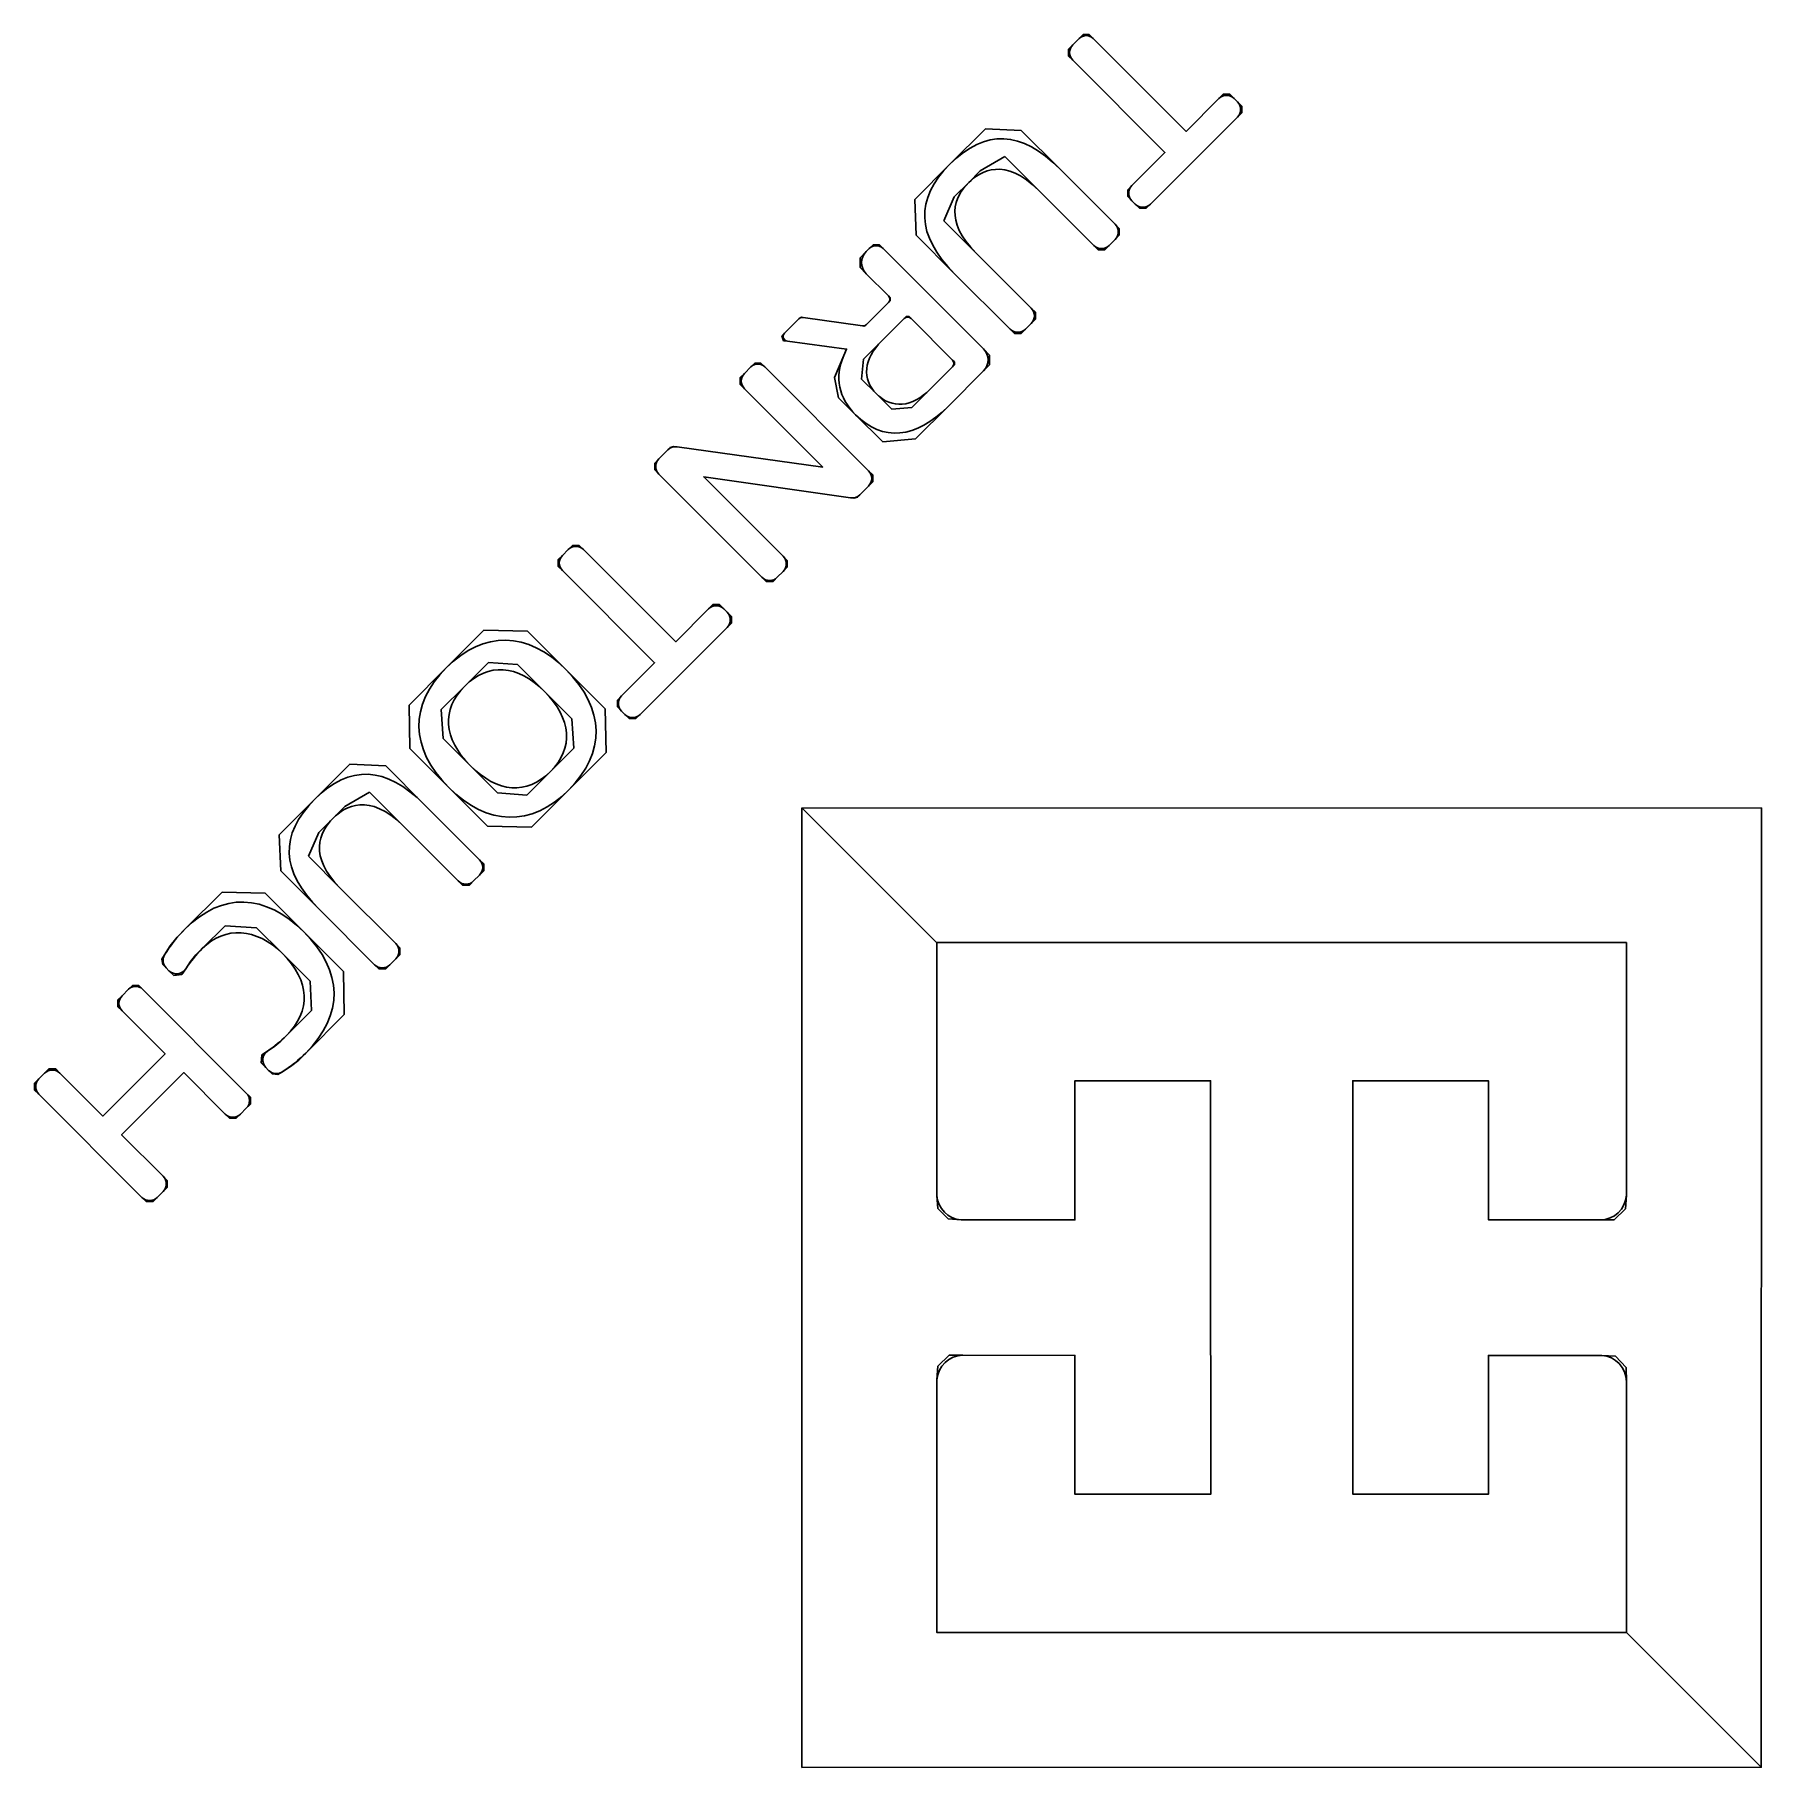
# Model space of a CAD drawing. Header units: inches. Extents: x 0.027 to 1.005, y 0.118 to 1.098.
import ezdxf

# ---------------------------------------------------------------- set-up
doc = ezdxf.new("R2010")
doc.units = ezdxf.units.IN
doc.header["$MEASUREMENT"] = 0

msp = doc.modelspace()

# ---------------------------------------------------------------- linework, layer by layer
for p, q in [((0.61232, 1.09026), (0.61471, 1.09265)), ((0.61232, 1.08638), (0.61232, 1.09026)), ((0.61471, 1.09265), (0.61838, 1.09631)), ((0.61838, 1.09631), (0.62055, 1.09848)), ((0.62055, 1.09848), (0.62407, 1.09848)), ((0.62407, 1.09848), (0.62624, 1.09631)), ((0.61471, 1.08399), (0.61232, 1.08638)), ((0.69739, 1.06234), (0.69978, 1.06473)), ((0.69978, 1.06473), (0.70366, 1.06473)), ((0.70366, 1.06473), (0.70605, 1.06234)), ((0.70605, 1.06234), (0.70792, 1.06047)), ((0.70792, 1.06047), (0.71031, 1.05808)), ((0.70792, 1.05181), (0.6587, 1.00259)), ((0.71031, 1.0542), (0.70792, 1.05181)), ((0.71031, 1.05808), (0.71031, 1.0542)), ((0.54526, 1.02529), (0.56521, 1.04524)), ((0.56521, 1.04524), (0.58552, 1.04432)), ((0.58552, 1.04432), (0.60736, 1.02247)), ((0.52522, 1.00525), (0.54526, 1.02529)), ((0.56235, 1.02134), (0.55578, 1.01477)), ((0.57624, 1.02952), (0.56235, 1.02134)), ((0.59532, 1.01044), (0.57624, 1.02952)), ((0.60736, 1.02247), (0.63865, 0.99118)), ((0.55578, 1.01477), (0.54764, 1.00663)), ((0.62661, 0.97915), (0.59532, 1.01044)), ((0.64578, 1.01073), (0.64817, 1.01312)), ((0.64578, 1.00686), (0.64578, 1.01073)), ((0.52606, 0.98494), (0.52522, 1.00525)), ((0.54764, 1.00663), (0.54175, 0.99312)), ((0.64817, 1.00447), (0.64578, 1.00686)), ((0.65005, 1.00259), (0.64817, 1.00447)), ((0.65243, 1.0002), (0.65005, 1.00259)), ((0.6587, 1.00259), (0.65631, 1.0002)), ((0.54175, 0.99312), (0.55988, 0.97499)), ((0.63865, 0.99118), (0.64104, 0.9888)), ((0.65631, 1.0002), (0.65243, 1.0002)), ((0.54782, 0.96318), (0.52606, 0.98494)), ((0.63865, 0.98253), (0.63526, 0.97915)), ((0.64104, 0.98492), (0.63865, 0.98253)), ((0.64104, 0.9888), (0.64104, 0.98492)), ((0.49429, 0.97222), (0.49774, 0.97567)), ((0.49429, 0.96663), (0.49429, 0.97222)), ((0.49774, 0.97567), (0.49946, 0.97739)), ((0.49946, 0.97739), (0.50164, 0.97957)), ((0.50164, 0.97957), (0.5052, 0.97957)), ((0.5052, 0.97957), (0.50738, 0.97739)), ((0.50738, 0.97739), (0.56419, 0.92058)), ((0.55988, 0.97499), (0.59116, 0.9437)), ((0.629, 0.97676), (0.62661, 0.97915)), ((0.63287, 0.97676), (0.629, 0.97676)), ((0.63526, 0.97915), (0.63287, 0.97676)), ((0.49774, 0.96318), (0.49429, 0.96663)), ((0.5103, 0.95062), (0.49774, 0.96318)), ((0.57923, 0.93177), (0.54782, 0.96318)), ((0.49788, 0.93436), (0.5103, 0.94679)), ((0.51136, 0.94956), (0.5103, 0.95062)), ((0.5103, 0.94679), (0.51136, 0.94785)), ((0.51136, 0.94785), (0.51136, 0.94956)), ((0.59116, 0.9437), (0.59355, 0.94131)), ((0.45157, 0.9295), (0.4597, 0.93763)), ((0.4597, 0.93763), (0.4603, 0.93823)), ((0.4603, 0.93823), (0.46115, 0.93852)), ((0.46115, 0.93852), (0.462, 0.9384)), ((0.462, 0.9384), (0.49558, 0.9336)), ((0.49558, 0.9336), (0.49642, 0.93348)), ((0.49642, 0.93348), (0.49727, 0.93376)), ((0.49727, 0.93376), (0.49788, 0.93436)), ((0.51929, 0.9378), (0.50664, 0.92514)), ((0.52035, 0.93886), (0.51929, 0.9378)), ((0.52207, 0.93886), (0.52035, 0.93886)), ((0.52313, 0.9378), (0.52207, 0.93886)), ((0.54666, 0.91426), (0.52313, 0.9378)), ((0.59116, 0.93505), (0.58789, 0.93177)), ((0.59355, 0.93744), (0.59116, 0.93505)), ((0.59355, 0.94131), (0.59355, 0.93744)), ((0.44998, 0.92791), (0.45157, 0.9295)), ((0.4509, 0.92519), (0.44998, 0.92791)), ((0.45313, 0.92489), (0.4509, 0.92519)), ((0.50664, 0.92514), (0.49629, 0.9148)), ((0.58162, 0.92938), (0.57923, 0.93177)), ((0.5855, 0.92938), (0.58162, 0.92938)), ((0.58789, 0.93177), (0.5855, 0.92938)), ((0.43247, 0.9104), (0.43464, 0.91257)), ((0.43464, 0.91257), (0.43816, 0.91257)), ((0.43816, 0.91257), (0.44033, 0.9104)), ((0.47982, 0.90449), (0.48506, 0.91677)), ((0.49629, 0.9148), (0.49516, 0.90356)), ((0.54772, 0.9132), (0.54666, 0.91426)), ((0.54772, 0.91149), (0.54772, 0.9132)), ((0.56419, 0.92058), (0.56764, 0.91713)), ((0.56764, 0.91713), (0.56764, 0.91154)), ((0.42641, 0.90435), (0.4288, 0.90674)), ((0.42641, 0.90047), (0.42641, 0.90435)), ((0.4288, 0.90674), (0.43247, 0.9104)), ((0.44033, 0.9104), (0.49909, 0.85164)), ((0.48215, 0.89291), (0.47982, 0.90449)), ((0.49516, 0.90356), (0.50362, 0.89511)), ((0.53401, 0.89777), (0.54666, 0.91043)), ((0.5642, 0.90809), (0.54418, 0.88807)), ((0.54666, 0.91043), (0.54772, 0.91149)), ((0.56764, 0.91154), (0.5642, 0.90809)), ((0.4288, 0.89808), (0.42641, 0.90047)), ((0.49178, 0.88327), (0.48215, 0.89291)), ((0.50362, 0.89511), (0.5123, 0.88643)), ((0.52366, 0.88743), (0.53401, 0.89777)), ((0.50713, 0.86793), (0.49178, 0.88327)), ((0.5123, 0.88643), (0.52366, 0.88743)), ((0.54418, 0.88807), (0.52573, 0.86963)), ((0.3804, 0.85833), (0.3855, 0.86344)), ((0.3855, 0.86344), (0.38686, 0.86479)), ((0.38686, 0.86479), (0.38877, 0.86543)), ((0.38877, 0.86543), (0.39067, 0.86517)), ((0.52573, 0.86963), (0.50713, 0.86793)), ((0.37801, 0.85594), (0.3804, 0.85833)), ((0.37801, 0.85207), (0.37801, 0.85594)), ((0.3804, 0.84968), (0.37801, 0.85207)), ((0.43876, 0.79131), (0.3804, 0.84968)), ((0.49909, 0.85164), (0.50148, 0.84925)), ((0.50148, 0.84538), (0.49909, 0.84299)), ((0.50148, 0.84925), (0.50148, 0.84538)), ((0.49083, 0.83601), (0.48893, 0.83628)), ((0.49276, 0.83665), (0.49083, 0.83601)), ((0.49412, 0.83801), (0.49276, 0.83665)), ((0.49909, 0.84299), (0.49412, 0.83801)), ((0.32582, 0.80374), (0.32909, 0.80701)), ((0.32909, 0.80701), (0.33148, 0.8094)), ((0.33148, 0.8094), (0.33535, 0.8094)), ((0.33535, 0.8094), (0.33774, 0.80701)), ((0.32343, 0.80135), (0.32582, 0.80374)), ((0.32343, 0.79747), (0.32343, 0.80135)), ((0.32582, 0.79508), (0.32343, 0.79747)), ((0.45068, 0.79458), (0.44742, 0.79131)), ((0.45068, 0.80323), (0.45307, 0.80084)), ((0.45307, 0.79697), (0.45068, 0.79458)), ((0.45307, 0.80084), (0.45307, 0.79697)), ((0.44115, 0.78892), (0.43876, 0.79131)), ((0.44503, 0.78892), (0.44115, 0.78892)), ((0.44742, 0.79131), (0.44503, 0.78892)), ((0.40851, 0.77343), (0.4109, 0.77582)), ((0.4109, 0.77582), (0.41477, 0.77582)), ((0.41477, 0.77582), (0.41716, 0.77343)), ((0.41716, 0.77343), (0.41903, 0.77156)), ((0.41903, 0.77156), (0.42142, 0.76918)), ((0.42142, 0.7653), (0.41903, 0.76291)), ((0.42142, 0.76918), (0.42142, 0.7653)), ((0.26014, 0.74017), (0.28129, 0.76132)), ((0.28129, 0.76132), (0.30597, 0.76089)), ((0.30597, 0.76089), (0.32785, 0.739)), ((0.41903, 0.76291), (0.36979, 0.71368)), ((0.23899, 0.71902), (0.26014, 0.74017)), ((0.28389, 0.7431), (0.27055, 0.72976)), ((0.3003, 0.74199), (0.28389, 0.7431)), ((0.31557, 0.72672), (0.3003, 0.74199)), ((0.32785, 0.739), (0.34997, 0.71689)), ((0.27055, 0.72976), (0.25721, 0.71642)), ((0.33108, 0.71122), (0.31557, 0.72672)), ((0.23942, 0.69434), (0.23899, 0.71902)), ((0.25721, 0.71642), (0.25832, 0.70001)), ((0.34997, 0.71689), (0.35053, 0.69209)), ((0.35688, 0.72181), (0.35927, 0.7242)), ((0.35688, 0.71794), (0.35688, 0.72181)), ((0.35927, 0.71555), (0.35688, 0.71794)), ((0.33232, 0.69467), (0.33108, 0.71122)), ((0.36114, 0.71368), (0.35927, 0.71555)), ((0.36353, 0.71129), (0.36114, 0.71368)), ((0.3674, 0.71129), (0.36353, 0.71129)), ((0.36979, 0.71368), (0.3674, 0.71129)), ((0.25832, 0.70001), (0.27359, 0.68474)), ((0.26131, 0.67246), (0.23942, 0.69434)), ((0.31898, 0.68133), (0.33232, 0.69467)), ((0.35053, 0.69209), (0.32938, 0.67093)), ((0.18551, 0.66554), (0.20546, 0.68549)), ((0.20546, 0.68549), (0.22577, 0.68457)), ((0.22577, 0.68457), (0.24761, 0.66272)), ((0.27359, 0.68474), (0.28909, 0.66923)), ((0.30564, 0.66799), (0.31898, 0.68133)), ((0.21649, 0.66977), (0.2026, 0.66159)), ((0.23557, 0.65069), (0.21649, 0.66977)), ((0.28342, 0.65034), (0.26131, 0.67246)), ((0.28909, 0.66923), (0.30564, 0.66799)), ((0.32938, 0.67093), (0.30822, 0.64978)), ((0.16548, 0.64551), (0.18551, 0.66554)), ((0.2026, 0.66159), (0.19603, 0.65502)), ((0.24761, 0.66272), (0.2789, 0.63143)), ((0.46139, 0.66078), (0.53773, 0.58443)), ((0.46139, 0.11766), (0.46139, 0.66078)), ((0.46139, 0.66078), (0.53773, 0.58443)), ((0.46139, 0.66078), (0.53773, 0.58443)), ((0.46139, 0.66078), (0.53773, 0.58443)), ((0.46139, 0.11766), (0.46139, 0.66078)), ((0.46146, 0.66071), (1.0045, 0.66078)), ((0.53773, 0.58443), (0.46146, 0.66071)), ((1.0045, 0.66078), (1.00443, 0.11773)), ((0.19603, 0.65502), (0.18789, 0.64688)), ((0.26686, 0.6194), (0.23557, 0.65069)), ((0.30822, 0.64978), (0.28342, 0.65034)), ((0.16632, 0.6252), (0.16548, 0.64551)), ((0.18789, 0.64688), (0.182, 0.63337)), ((0.182, 0.63337), (0.20013, 0.61524)), ((0.2789, 0.63143), (0.28129, 0.62905)), ((0.28129, 0.62905), (0.28129, 0.62517)), ((0.18808, 0.60344), (0.16632, 0.6252)), ((0.26925, 0.61701), (0.26686, 0.6194)), ((0.27551, 0.6194), (0.27312, 0.61701)), ((0.2789, 0.62278), (0.27551, 0.6194)), ((0.28129, 0.62517), (0.2789, 0.62278)), ((0.1124, 0.59244), (0.1331, 0.61313)), ((0.1331, 0.61313), (0.15752, 0.61245)), ((0.15752, 0.61245), (0.17941, 0.59056)), ((0.20013, 0.61524), (0.23142, 0.58395)), ((0.27312, 0.61701), (0.26925, 0.61701)), ((0.21949, 0.57203), (0.18808, 0.60344)), ((0.10764, 0.58768), (0.1124, 0.59244)), ((0.1348, 0.59401), (0.12211, 0.58132)), ((0.15252, 0.59288), (0.1348, 0.59401)), ((0.16726, 0.57841), (0.15252, 0.59288)), ((0.17941, 0.59056), (0.20185, 0.56812)), ((0.10053, 0.57754), (0.10372, 0.58276)), ((0.10372, 0.58276), (0.10764, 0.58768)), ((0.12211, 0.58132), (0.1183, 0.57751)), ((0.23142, 0.58395), (0.23381, 0.58156)), ((0.23381, 0.58156), (0.23381, 0.57769)), ((0.5378, 0.5845), (0.53773, 0.58443)), ((0.53773, 0.58443), (0.53773, 0.44138)), ((0.53773, 0.58443), (0.53773, 0.44138)), ((0.92808, 0.5845), (0.5378, 0.5845)), ((0.92808, 0.44159), (0.92808, 0.5845)), ((0.09909, 0.57518), (0.10053, 0.57754)), ((0.09958, 0.5721), (0.09909, 0.57518)), ((0.10154, 0.57015), (0.09958, 0.5721)), ((0.10306, 0.56862), (0.10154, 0.57015)), ((0.11253, 0.56969), (0.11039, 0.56641)), ((0.1152, 0.57376), (0.11253, 0.56969)), ((0.1183, 0.57751), (0.1152, 0.57376)), ((0.18299, 0.56268), (0.16726, 0.57841)), ((0.22188, 0.56964), (0.21949, 0.57203)), ((0.22575, 0.56964), (0.22188, 0.56964)), ((0.22814, 0.57203), (0.22575, 0.56964)), ((0.23142, 0.5753), (0.22814, 0.57203)), ((0.23381, 0.57769), (0.23142, 0.5753)), ((0.08018, 0.55811), (0.08236, 0.56029)), ((0.08236, 0.56029), (0.08592, 0.56029)), ((0.08592, 0.56029), (0.0881, 0.55811)), ((0.10583, 0.56585), (0.10306, 0.56862)), ((0.11039, 0.56641), (0.10583, 0.56585)), ((0.18374, 0.54609), (0.18299, 0.56268)), ((0.20185, 0.56812), (0.20223, 0.54379)), ((0.07415, 0.55208), (0.07654, 0.55447)), ((0.07415, 0.54821), (0.07415, 0.55208)), ((0.07654, 0.55447), (0.08018, 0.55811)), ((0.0881, 0.55811), (0.14683, 0.49938)), ((0.07654, 0.54582), (0.07415, 0.54821)), ((0.16936, 0.53172), (0.18374, 0.54609)), ((0.20223, 0.54379), (0.18047, 0.52203)), ((0.16638, 0.52874), (0.16936, 0.53172)), ((0.15524, 0.51644), (0.15565, 0.52094)), ((0.15565, 0.52094), (0.15879, 0.52308)), ((0.15879, 0.52308), (0.16292, 0.52591)), ((0.16292, 0.52591), (0.16638, 0.52874)), ((0.18047, 0.52203), (0.17649, 0.51805)), ((0.02941, 0.50734), (0.03268, 0.51061)), ((0.03268, 0.51061), (0.03507, 0.513)), ((0.03507, 0.513), (0.03894, 0.513)), ((0.03894, 0.513), (0.04133, 0.51061)), ((0.15793, 0.51375), (0.15524, 0.51644)), ((0.15947, 0.51221), (0.15793, 0.51375)), ((0.16146, 0.51023), (0.15947, 0.51221)), ((0.16459, 0.50977), (0.16146, 0.51023)), ((0.16696, 0.51127), (0.16459, 0.50977)), ((0.1719, 0.5144), (0.16696, 0.51127)), ((0.17649, 0.51805), (0.1719, 0.5144)), ((0.02702, 0.50495), (0.02941, 0.50734)), ((0.02702, 0.50107), (0.02702, 0.50495)), ((0.02941, 0.49869), (0.02702, 0.50107)), ((0.08777, 0.44032), (0.02941, 0.49869)), ((0.14683, 0.49073), (0.14356, 0.48745)), ((0.14683, 0.49938), (0.14922, 0.49699)), ((0.14922, 0.49311), (0.14683, 0.49073)), ((0.14922, 0.49699), (0.14922, 0.49311)), ((0.1373, 0.48507), (0.13491, 0.48746)), ((0.14117, 0.48506), (0.1373, 0.48507)), ((0.14356, 0.48745), (0.14117, 0.48506)), ((0.09969, 0.45224), (0.10208, 0.44985)), ((0.0997, 0.44359), (0.09642, 0.44032)), ((0.10209, 0.44598), (0.0997, 0.44359)), ((0.10208, 0.44985), (0.10209, 0.44598)), ((0.53773, 0.44138), (0.53822, 0.43401)), ((0.92767, 0.43373), (0.92808, 0.44159)), ((0.09016, 0.43793), (0.08777, 0.44032)), ((0.09404, 0.43793), (0.09016, 0.43793)), ((0.09642, 0.44032), (0.09404, 0.43793)), ((0.53822, 0.43401), (0.54407, 0.42815)), ((0.92119, 0.42753), (0.92767, 0.43373)), ((0.54407, 0.42815), (0.55145, 0.42753)), ((0.91327, 0.4276), (0.92119, 0.42753)), ((0.53829, 0.34478), (0.5378, 0.33699)), ((0.54469, 0.35091), (0.53829, 0.34478)), ((0.55255, 0.35091), (0.54469, 0.35091)), ((0.92195, 0.35042), (0.91423, 0.35084)), ((0.92801, 0.34395), (0.92195, 0.35042)), ((0.92808, 0.33602), (0.92801, 0.34395)), ((0.5378, 0.33699), (0.5378, 0.19394)), ((0.5378, 0.33699), (0.5378, 0.19394)), ((0.92809, 0.19408), (0.92808, 0.33602)), ((0.5378, 0.19394), (0.92808, 0.19394)), ((0.5378, 0.19394), (0.92808, 0.19394)), ((0.92808, 0.19394), (0.92809, 0.19408)), ((0.92808, 0.19394), (0.92809, 0.19408)), ((1.00443, 0.11773), (0.92809, 0.19408)), ((1.00443, 0.11773), (0.92809, 0.19408)), ((0.92809, 0.19408), (1.00443, 0.11773)), ((1.00443, 0.11773), (0.46139, 0.11766)), ((1.00443, 0.11773), (0.46139, 0.11766))]:
    msp.add_line(p, q)
for points in [[(0.69739, 1.06234), (0.6788, 1.04375), (0.62624, 1.09631)], [(0.61471, 1.08399), (0.66688, 1.03183), (0.64817, 1.01312)], [(0.45313, 0.92489), (0.48664, 0.92048), (0.48506, 0.91677)], [(0.4288, 0.89808), (0.4732, 0.85369), (0.39067, 0.86517)], [(0.45068, 0.80323), (0.40577, 0.84814), (0.48893, 0.83628)], [(0.40851, 0.77343), (0.38991, 0.75484), (0.33774, 0.80701)], [(0.32582, 0.79508), (0.37799, 0.74291), (0.35927, 0.7242)], [(1.00443, 0.11773), (0.46139, 0.11766), (0.46139, 0.66078), (0.53773, 0.58443)], [(0.92808, 0.33602), (0.92809, 0.19408), (1.00443, 0.11773), (1.0045, 0.66078), (0.46146, 0.66071), (0.53773, 0.58443), (0.5378, 0.5845), (0.92808, 0.5845), (0.92808, 0.44159)], [(0.92808, 0.33602), (0.92809, 0.19408), (1.00443, 0.11773), (1.0045, 0.66078), (0.46146, 0.66071), (0.53773, 0.58443), (0.5378, 0.5845), (0.92808, 0.5845), (0.92808, 0.44159)], [(0.92808, 0.44159), (0.92808, 0.5845), (0.5378, 0.5845), (0.53773, 0.58443), (0.53773, 0.44138)], [(0.92808, 0.44159), (0.92808, 0.5845), (0.5378, 0.5845), (0.53773, 0.58443)], [(0.07654, 0.54582), (0.10087, 0.52149), (0.06566, 0.48628), (0.04133, 0.51061)], [(0.04133, 0.51061), (0.06566, 0.48628), (0.10087, 0.52149), (0.07654, 0.54582)], [(0.09969, 0.45224), (0.07619, 0.47574), (0.11141, 0.51096), (0.13491, 0.48746)], [(0.13491, 0.48746), (0.11141, 0.51096), (0.07619, 0.47574), (0.09969, 0.45224)], [(0.55255, 0.35091), (0.61587, 0.35084), (0.61587, 0.27229), (0.69277, 0.27229), (0.6927, 0.42946), (0.6927, 0.50636), (0.61594, 0.50636), (0.61587, 0.50629), (0.61594, 0.42753), (0.55145, 0.42753)], [(0.55145, 0.42753), (0.61594, 0.42753), (0.61587, 0.50629), (0.61594, 0.50636), (0.6927, 0.50636), (0.6927, 0.42946), (0.69277, 0.27229), (0.61587, 0.27229), (0.61587, 0.35084), (0.55255, 0.35091)], [(0.55255, 0.35091), (0.61587, 0.35084), (0.61587, 0.27229), (0.69277, 0.27229), (0.6927, 0.42946), (0.6927, 0.50636), (0.61594, 0.50636), (0.61587, 0.50629), (0.61594, 0.42753), (0.55145, 0.42753)], [(0.55145, 0.42753), (0.61594, 0.42753), (0.61587, 0.50629), (0.61594, 0.50636), (0.6927, 0.50636), (0.6927, 0.42946), (0.69277, 0.27229), (0.61587, 0.27229), (0.61587, 0.35084), (0.55255, 0.35091)], [(0.91423, 0.35084), (0.85001, 0.35084), (0.85001, 0.27229), (0.77325, 0.27229), (0.77319, 0.34898), (0.77319, 0.50636), (0.84995, 0.50636), (0.85001, 0.4276), (0.91327, 0.4276)], [(0.91327, 0.4276), (0.85001, 0.4276), (0.84995, 0.50636), (0.77319, 0.50636), (0.77319, 0.34898), (0.77325, 0.27229), (0.85001, 0.27229), (0.85001, 0.35084), (0.91423, 0.35084)], [(0.91327, 0.4276), (0.85001, 0.4276), (0.84995, 0.50636), (0.77319, 0.50636), (0.77319, 0.34898), (0.77325, 0.27229), (0.85001, 0.27229), (0.85001, 0.35084), (0.91423, 0.35084)], [(0.91327, 0.4276), (0.85001, 0.4276), (0.84995, 0.50636), (0.77319, 0.50636), (0.77319, 0.34898), (0.77325, 0.27229), (0.85001, 0.27229), (0.85001, 0.35084), (0.91423, 0.35084)], [(0.91423, 0.35084), (0.85001, 0.35084), (0.85001, 0.27229), (0.77325, 0.27229), (0.77319, 0.34898), (0.77319, 0.50636), (0.84995, 0.50636), (0.85001, 0.4276), (0.91327, 0.4276)], [(0.5378, 0.33699), (0.5378, 0.19394), (0.92808, 0.19394), (0.92809, 0.19408), (0.92808, 0.33602)], [(0.5378, 0.33699), (0.5378, 0.19394), (0.92808, 0.19394), (0.92809, 0.19408)]]:
    msp.add_lwpolyline(points)
for points in [[(0.61471, 1.08399), (0.61232, 1.08638), (0.61232, 1.09026), (0.61471, 1.09265)], [(0.61838, 1.09631), (0.62055, 1.09848), (0.62407, 1.09848), (0.62624, 1.09631)], [(0.69739, 1.06234), (0.69978, 1.06473), (0.70366, 1.06473), (0.70605, 1.06234)], [(0.70792, 1.06047), (0.71031, 1.05808), (0.71031, 1.0542), (0.70792, 1.05181)], [(0.54526, 1.02529), (0.56521, 1.04524), (0.58552, 1.04432), (0.60736, 1.02247)], [(0.54782, 0.96318), (0.52606, 0.98494), (0.52522, 1.00525), (0.54526, 1.02529)], [(0.64817, 1.00447), (0.64578, 1.00686), (0.64578, 1.01073), (0.64817, 1.01312)], [(0.6587, 1.00259), (0.65631, 1.0002), (0.65243, 1.0002), (0.65005, 1.00259)], [(0.63865, 0.99118), (0.64104, 0.9888), (0.64104, 0.98492), (0.63865, 0.98253)], [(0.49774, 0.96318), (0.49429, 0.96663), (0.49429, 0.97222), (0.49774, 0.97567)], [(0.49946, 0.97739), (0.50164, 0.97957), (0.5052, 0.97957), (0.50738, 0.97739)], [(0.63526, 0.97915), (0.63287, 0.97676), (0.629, 0.97676), (0.62661, 0.97915)], [(0.5103, 0.94679), (0.51136, 0.94785), (0.51136, 0.94956), (0.5103, 0.95062)], [(0.59116, 0.9437), (0.59355, 0.94131), (0.59355, 0.93744), (0.59116, 0.93505)], [(0.4597, 0.93763), (0.4603, 0.93823), (0.46115, 0.93852), (0.462, 0.9384)], [(0.49558, 0.9336), (0.49642, 0.93348), (0.49727, 0.93376), (0.49788, 0.93436)], [(0.52313, 0.9378), (0.52207, 0.93886), (0.52035, 0.93886), (0.51929, 0.9378)], [(0.45313, 0.92489), (0.4509, 0.92519), (0.44998, 0.92791), (0.45157, 0.9295)], [(0.58789, 0.93177), (0.5855, 0.92938), (0.58162, 0.92938), (0.57923, 0.93177)], [(0.43247, 0.9104), (0.43464, 0.91257), (0.43816, 0.91257), (0.44033, 0.9104)], [(0.54666, 0.91043), (0.54772, 0.91149), (0.54772, 0.9132), (0.54666, 0.91426)], [(0.56419, 0.92058), (0.56764, 0.91713), (0.56764, 0.91154), (0.5642, 0.90809)], [(0.4288, 0.89808), (0.42641, 0.90047), (0.42641, 0.90435), (0.4288, 0.90674)], [(0.3855, 0.86344), (0.38686, 0.86479), (0.38877, 0.86543), (0.39067, 0.86517)], [(0.3804, 0.84968), (0.37801, 0.85207), (0.37801, 0.85594), (0.3804, 0.85833)], [(0.49909, 0.85164), (0.50148, 0.84925), (0.50148, 0.84538), (0.49909, 0.84299)], [(0.49412, 0.83801), (0.49276, 0.83665), (0.49083, 0.83601), (0.48893, 0.83628)], [(0.32909, 0.80701), (0.33148, 0.8094), (0.33535, 0.8094), (0.33774, 0.80701)], [(0.32582, 0.79508), (0.32343, 0.79747), (0.32343, 0.80135), (0.32582, 0.80374)], [(0.45068, 0.80323), (0.45307, 0.80084), (0.45307, 0.79697), (0.45068, 0.79458)], [(0.44742, 0.79131), (0.44503, 0.78892), (0.44115, 0.78892), (0.43876, 0.79131)], [(0.40851, 0.77343), (0.4109, 0.77582), (0.41477, 0.77582), (0.41716, 0.77343)], [(0.41903, 0.77156), (0.42142, 0.76918), (0.42142, 0.7653), (0.41903, 0.76291)], [(0.35927, 0.71555), (0.35688, 0.71794), (0.35688, 0.72181), (0.35927, 0.7242)], [(0.36979, 0.71368), (0.3674, 0.71129), (0.36353, 0.71129), (0.36114, 0.71368)], [(0.18551, 0.66554), (0.20546, 0.68549), (0.22577, 0.68457), (0.24761, 0.66272)], [(0.18808, 0.60344), (0.16632, 0.6252), (0.16548, 0.64551), (0.18551, 0.66554)], [(0.2789, 0.63143), (0.28129, 0.62905), (0.28129, 0.62517), (0.2789, 0.62278)], [(0.27551, 0.6194), (0.27312, 0.61701), (0.26925, 0.61701), (0.26686, 0.6194)], [(0.10053, 0.57754), (0.10372, 0.58276), (0.10764, 0.58768), (0.1124, 0.59244)], [(0.23142, 0.58395), (0.23381, 0.58156), (0.23381, 0.57769), (0.23142, 0.5753)], [(0.10154, 0.57015), (0.09958, 0.5721), (0.09909, 0.57518), (0.10053, 0.57754)], [(0.11253, 0.56969), (0.11039, 0.56641), (0.10583, 0.56585), (0.10306, 0.56862)], [(0.22814, 0.57203), (0.22575, 0.56964), (0.22188, 0.56964), (0.21949, 0.57203)], [(0.08018, 0.55811), (0.08236, 0.56029), (0.08592, 0.56029), (0.0881, 0.55811)], [(0.07654, 0.54582), (0.07415, 0.54821), (0.07415, 0.55208), (0.07654, 0.55447)], [(0.15793, 0.51375), (0.15524, 0.51644), (0.15565, 0.52094), (0.15879, 0.52308)], [(0.03268, 0.51061), (0.03507, 0.513), (0.03894, 0.513), (0.04133, 0.51061)], [(0.16696, 0.51127), (0.16459, 0.50977), (0.16146, 0.51023), (0.15947, 0.51221)], [(0.02941, 0.49869), (0.02702, 0.50107), (0.02702, 0.50495), (0.02941, 0.50734)], [(0.14683, 0.49938), (0.14922, 0.49699), (0.14922, 0.49311), (0.14683, 0.49073)], [(0.14356, 0.48745), (0.14117, 0.48506), (0.1373, 0.48507), (0.13491, 0.48746)], [(0.09969, 0.45224), (0.10208, 0.44985), (0.10209, 0.44598), (0.0997, 0.44359)], [(0.53773, 0.44138), (0.53822, 0.43401), (0.54407, 0.42815), (0.55145, 0.42753)], [(0.91327, 0.4276), (0.92119, 0.42753), (0.92767, 0.43373), (0.92808, 0.44159)], [(0.09642, 0.44032), (0.09404, 0.43793), (0.09016, 0.43793), (0.08777, 0.44032)], [(0.55255, 0.35091), (0.54469, 0.35091), (0.53829, 0.34478), (0.5378, 0.33699)], [(0.92808, 0.33602), (0.92801, 0.34395), (0.92195, 0.35042), (0.91423, 0.35084)]]:
    msp.add_open_spline(points, degree=3)
for points, knots in [([(0.59532, 1.01044), (0.57624, 1.02952), (0.56235, 1.02134), (0.55578, 1.01477), (0.54764, 1.00663), (0.54175, 0.99312), (0.55988, 0.97499)], [6, 6, 6, 6, 7, 7, 7, 8, 8, 8, 8]), ([(0.50664, 0.92514), (0.49629, 0.9148), (0.49516, 0.90356), (0.50362, 0.89511), (0.5123, 0.88643), (0.52366, 0.88743), (0.53401, 0.89777)], [2, 2, 2, 2, 3, 3, 3, 4, 4, 4, 4]), ([(0.54418, 0.88807), (0.52573, 0.86963), (0.50713, 0.86793), (0.49178, 0.88327), (0.48215, 0.89291), (0.47982, 0.90449), (0.48506, 0.91677)], [11, 11, 11, 11, 12, 12, 12, 13, 13, 13, 13]), ([(0.26014, 0.74017), (0.28129, 0.76132), (0.30597, 0.76089), (0.32785, 0.739), (0.34997, 0.71689), (0.35053, 0.69209), (0.32938, 0.67093), (0.30822, 0.64978), (0.28342, 0.65034), (0.26131, 0.67246), (0.23942, 0.69434), (0.23899, 0.71902), (0.26014, 0.74017)], [0, 0, 0, 0, 1, 1, 1, 2, 2, 2, 3, 3, 3, 4, 4, 4, 4]), ([(0.31898, 0.68133), (0.33232, 0.69467), (0.33108, 0.71122), (0.31557, 0.72672), (0.3003, 0.74199), (0.28389, 0.7431), (0.27055, 0.72976), (0.25721, 0.71642), (0.25832, 0.70001), (0.27359, 0.68474), (0.28909, 0.66923), (0.30564, 0.66799), (0.31898, 0.68133)], [0, 0, 0, 0, 1, 1, 1, 2, 2, 2, 3, 3, 3, 4, 4, 4, 4]), ([(0.23557, 0.65069), (0.21649, 0.66977), (0.2026, 0.66159), (0.19603, 0.65502), (0.18789, 0.64688), (0.182, 0.63337), (0.20013, 0.61524)], [6, 6, 6, 6, 7, 7, 7, 8, 8, 8, 8]), ([(0.1124, 0.59244), (0.1331, 0.61313), (0.15752, 0.61245), (0.17941, 0.59056), (0.20185, 0.56812), (0.20223, 0.54379), (0.18047, 0.52203), (0.17649, 0.51805), (0.1719, 0.5144), (0.16696, 0.51127)], [0, 0, 0, 0, 1, 1, 1, 2, 2, 2, 3, 3, 3, 3]), ([(0.16726, 0.57841), (0.15252, 0.59288), (0.1348, 0.59401), (0.12211, 0.58132), (0.1183, 0.57751), (0.1152, 0.57376), (0.11253, 0.56969)], [8, 8, 8, 8, 9, 9, 9, 10, 10, 10, 10]), ([(0.15879, 0.52308), (0.16292, 0.52591), (0.16638, 0.52874), (0.16936, 0.53172), (0.18374, 0.54609), (0.18299, 0.56268), (0.16726, 0.57841)], [6, 6, 6, 6, 7, 7, 7, 8, 8, 8, 8])]:
    msp.add_open_spline(points, degree=3, knots=knots)

doc.saveas('drawing.dxf')
